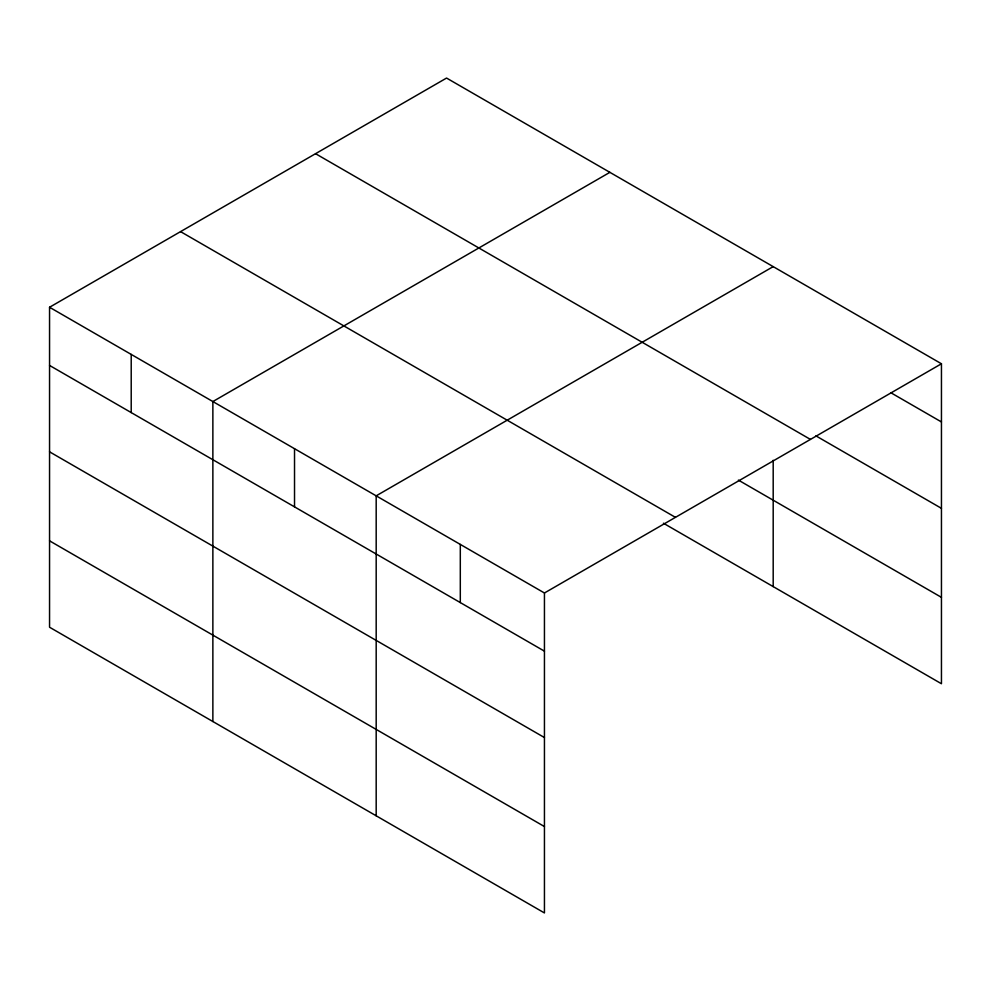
<?xml version="1.0" encoding="UTF-8"?>
<svg xmlns="http://www.w3.org/2000/svg" width="991" height="991" viewBox="0 0 991 991"><rect width="100%" height="100%" fill="white"/><g stroke="black" fill="none" stroke-linecap="round" stroke-linejoin="round"><path stroke-width="1.49" d="M49.55 307.26L544.443 592.99L544.443 912.946L49.55 627.229L49.55 307.26L446.557 78.054L941.45 363.771L941.45 683.74L663.413 523.223M609.874 172.335L212.867 401.553L212.867 721.51M773.191 266.629L376.184 495.834L376.184 815.804M544.443 592.99L941.45 363.771M890.698 392.647L941.45 421.943M815.915 435.867L941.45 508.333M315.547 153.692L810.44 439.409M738.382 480.102L941.45 597.35M180.56 231.621L675.453 517.352M49.55 365.431L544.443 651.161M49.55 451.822L544.443 737.552M49.55 540.838L544.443 826.556M773.191 460.295L773.191 586.598M460.307 544.418L460.307 602.59M294.525 448.7L294.525 506.872M131.208 354.406L131.208 412.578"/></g></svg>
